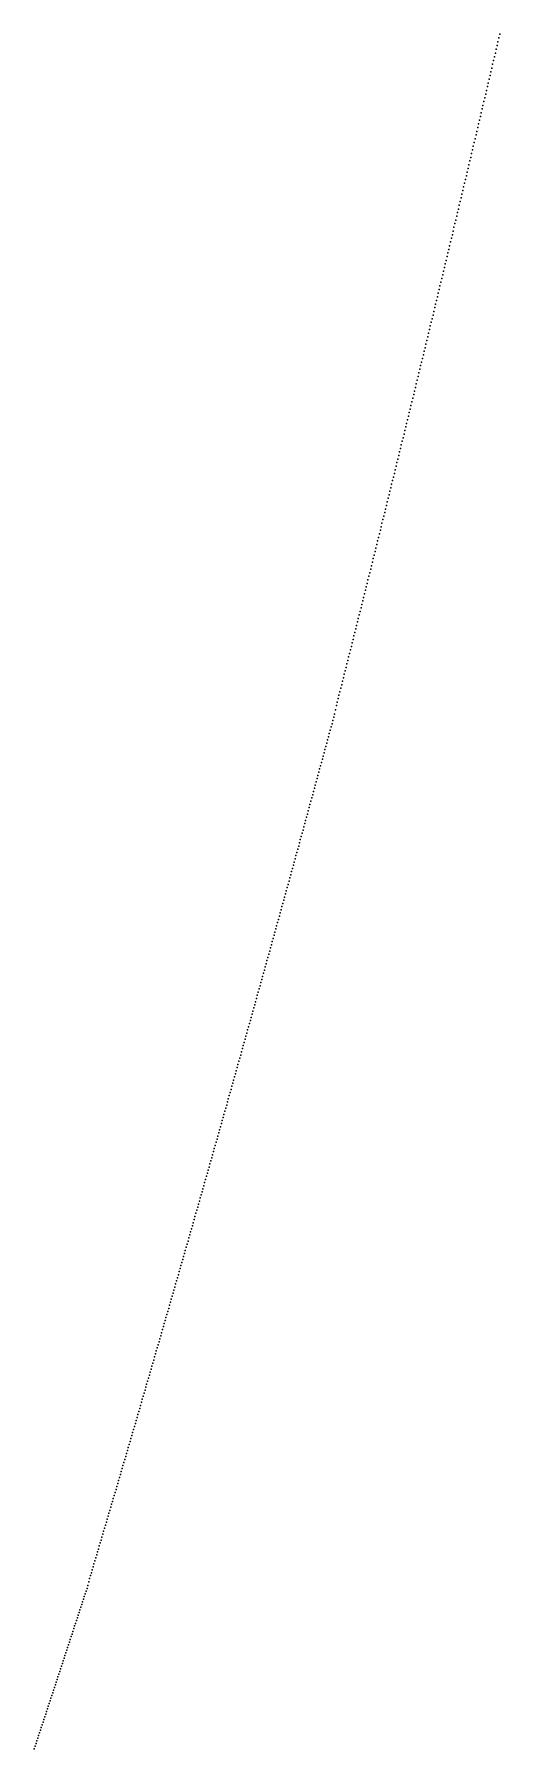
# Model space of a CAD drawing. Header units: metres. Extents: x 0 to 360, y 46 to 216.
# Drawn here: x 116.63 to 119.71, y 75.79 to 87.14 of the extents above; entities that cross this region are included whole.
import ezdxf

# ---------------------------------------------------------------- set-up
doc = ezdxf.new("R2010")
doc.units = ezdxf.units.M

msp = doc.modelspace()

# ---------------------------------------------------------------- linework, layer by layer
for p in [(119.697, 87.065), (119.702, 87.09), (119.708, 87.115), (119.714, 87.14), (119.667, 86.941), (119.673, 86.966), (119.679, 86.991), (119.685, 87.015), (119.691, 87.04), (119.638, 86.817), (119.644, 86.842), (119.65, 86.867), (119.656, 86.892), (119.662, 86.916), (119.615, 86.719), (119.621, 86.743), (119.627, 86.768), (119.633, 86.793), (119.586, 86.595), (119.592, 86.62), (119.598, 86.645), (119.603, 86.669), (119.609, 86.694), (119.563, 86.497), (119.569, 86.522), (119.574, 86.546), (119.58, 86.571), (119.534, 86.374), (119.539, 86.399), (119.545, 86.423), (119.551, 86.448), (119.557, 86.473), (119.505, 86.252), (119.51, 86.276), (119.516, 86.301), (119.522, 86.325), (119.528, 86.35), (119.481, 86.154), (119.487, 86.179), (119.493, 86.203), (119.499, 86.227), (119.452, 86.032), (119.458, 86.056), (119.464, 86.081), (119.47, 86.105), (119.475, 86.13), (119.423, 85.91), (119.429, 85.935), (119.435, 85.959), (119.441, 85.983), (119.446, 86.008), (119.4, 85.813), (119.406, 85.837), (119.411, 85.862), (119.417, 85.886), (119.371, 85.692), (119.377, 85.716), (119.382, 85.74), (119.388, 85.765), (119.394, 85.789), (119.342, 85.571), (119.347, 85.595), (119.353, 85.619), (119.359, 85.643), (119.365, 85.668), (119.318, 85.474), (119.324, 85.498), (119.33, 85.522), (119.336, 85.547), (119.289, 85.354), (119.295, 85.378), (119.301, 85.402), (119.307, 85.426), (119.313, 85.45), (119.26, 85.233), (119.266, 85.257), (119.272, 85.281), (119.278, 85.305), (119.284, 85.33), (119.231, 85.113), (119.237, 85.137), (119.243, 85.161), (119.249, 85.185), (119.254, 85.209), (119.208, 85.017), (119.214, 85.041), (119.22, 85.065), (119.225, 85.089), (119.179, 84.898), (119.185, 84.922), (119.19, 84.946), (119.196, 84.969), (119.202, 84.993), (119.15, 84.778), (119.156, 84.802), (119.161, 84.826), (119.167, 84.85), (119.173, 84.874), (119.121, 84.659), (119.126, 84.683), (119.132, 84.707), (119.138, 84.731), (119.144, 84.755), (119.097, 84.564), (119.103, 84.588), (119.109, 84.612), (119.115, 84.636), (119.068, 84.446), (119.074, 84.469), (119.08, 84.493), (119.086, 84.517), (119.092, 84.54), (119.039, 84.327), (119.045, 84.351), (119.051, 84.375), (119.057, 84.398), (119.062, 84.422), (119.01, 84.209), (119.016, 84.233), (119.022, 84.256), (119.028, 84.28), (119.033, 84.304), (118.987, 84.115), (118.993, 84.138), (118.998, 84.162), (119.004, 84.185), (118.958, 83.997), (118.964, 84.021), (118.969, 84.044), (118.975, 84.068), (118.981, 84.091), (118.929, 83.88), (118.934, 83.903), (118.94, 83.927), (118.946, 83.95), (118.952, 83.974), (118.9, 83.762), (118.905, 83.786), (118.911, 83.809), (118.917, 83.833), (118.923, 83.856), (118.87, 83.645), (118.876, 83.669), (118.882, 83.692), (118.888, 83.716), (118.894, 83.739), (118.841, 83.529), (118.847, 83.552), (118.853, 83.575), (118.859, 83.599), (118.865, 83.622), (118.812, 83.412), (118.818, 83.436), (118.824, 83.459), (118.83, 83.482), (118.836, 83.505), (118.789, 83.319), (118.795, 83.343), (118.801, 83.366), (118.806, 83.389), (118.76, 83.203), (118.766, 83.227), (118.772, 83.25), (118.777, 83.273), (118.783, 83.296), (118.731, 83.088), (118.737, 83.111), (118.742, 83.134), (118.748, 83.157), (118.754, 83.18), (118.702, 82.972), (118.708, 82.995), (118.713, 83.018), (118.719, 83.041), (118.725, 83.064), (118.673, 82.857), (118.678, 82.88), (118.684, 82.903), (118.69, 82.926), (118.696, 82.949), (118.644, 82.742), (118.649, 82.765), (118.655, 82.788), (118.661, 82.811), (118.667, 82.834), (118.614, 82.619), (118.62, 82.64), (118.626, 82.667), (118.632, 82.696), (118.638, 82.719), (118.585, 82.512), (118.591, 82.533), (118.597, 82.555), (118.603, 82.576), (118.609, 82.598), (118.556, 82.405), (118.562, 82.426), (118.568, 82.448), (118.574, 82.469), (118.58, 82.49), (118.521, 82.277), (118.527, 82.298), (118.533, 82.319), (118.539, 82.341), (118.545, 82.362), (118.55, 82.383), (118.492, 82.17), (118.498, 82.191), (118.504, 82.213), (118.51, 82.234), (118.516, 82.255), (118.463, 82.063), (118.469, 82.085), (118.475, 82.106), (118.481, 82.127), (118.486, 82.149), (118.428, 81.936), (118.434, 81.957), (118.44, 81.978), (118.446, 82), (118.452, 82.021), (118.457, 82.042), (118.399, 81.83), (118.405, 81.851), (118.411, 81.872), (118.417, 81.893), (118.422, 81.915), (118.37, 81.724), (118.376, 81.745), (118.382, 81.766), (118.388, 81.787), (118.393, 81.809), (118.335, 81.597), (118.341, 81.618), (118.347, 81.639), (118.353, 81.66), (118.358, 81.682), (118.364, 81.703), (118.306, 81.491), (118.312, 81.512), (118.318, 81.534), (118.324, 81.555), (118.329, 81.576), (118.277, 81.386), (118.283, 81.407), (118.289, 81.428), (118.294, 81.449), (118.3, 81.47), (118.242, 81.26), (118.248, 81.281), (118.254, 81.302), (118.26, 81.323), (118.265, 81.344), (118.271, 81.365), (118.213, 81.155), (118.219, 81.176), (118.225, 81.197), (118.23, 81.218), (118.236, 81.239), (118.178, 81.029), (118.184, 81.05), (118.19, 81.071), (118.196, 81.092), (118.201, 81.113), (118.207, 81.134), (118.149, 80.924), (118.155, 80.945), (118.161, 80.966), (118.166, 80.987), (118.172, 81.008), (118.12, 80.82), (118.126, 80.841), (118.132, 80.862), (118.137, 80.883), (118.143, 80.903), (118.085, 80.695), (118.091, 80.716), (118.097, 80.736), (118.102, 80.757), (118.108, 80.778), (118.114, 80.799), (118.056, 80.591), (118.062, 80.612), (118.068, 80.632), (118.073, 80.653), (118.079, 80.674), (118.021, 80.466), (118.027, 80.487), (118.033, 80.508), (118.038, 80.528), (118.044, 80.549), (118.05, 80.57), (117.992, 80.362), (117.998, 80.383), (118.004, 80.404), (118.009, 80.425), (118.015, 80.445), (117.957, 80.238), (117.963, 80.259), (117.969, 80.279), (117.974, 80.3), (117.98, 80.321), (117.986, 80.342), (117.928, 80.135), (117.934, 80.155), (117.94, 80.176), (117.945, 80.197), (117.951, 80.217), (117.893, 80.011), (117.899, 80.032), (117.905, 80.052), (117.91, 80.073), (117.916, 80.093), (117.922, 80.114), (117.864, 79.908), (117.87, 79.929), (117.876, 79.949), (117.881, 79.97), (117.887, 79.99), (117.829, 79.785), (117.835, 79.805), (117.841, 79.826), (117.846, 79.846), (117.852, 79.867), (117.858, 79.887), (117.8, 79.682), (117.806, 79.703), (117.812, 79.723), (117.817, 79.744), (117.823, 79.764), (117.765, 79.559), (117.771, 79.58), (117.777, 79.6), (117.782, 79.621), (117.788, 79.641), (117.794, 79.662), (117.736, 79.457), (117.742, 79.477), (117.748, 79.498), (117.753, 79.518), (117.759, 79.539), (117.701, 79.335), (117.707, 79.355), (117.713, 79.375), (117.718, 79.396), (117.724, 79.416), (117.73, 79.437), (117.666, 79.212), (117.672, 79.233), (117.678, 79.253), (117.684, 79.273), (117.689, 79.294), (117.695, 79.314), (117.637, 79.111), (117.643, 79.131), (117.649, 79.151), (117.654, 79.172), (117.66, 79.192), (117.602, 78.989), (117.608, 79.009), (117.614, 79.03), (117.62, 79.05), (117.625, 79.07), (117.631, 79.09), (117.573, 78.888), (117.579, 78.908), (117.585, 78.928), (117.59, 78.949), (117.596, 78.969), (117.538, 78.766), (117.544, 78.787), (117.55, 78.807), (117.556, 78.827), (117.561, 78.847), (117.567, 78.868), (117.503, 78.645), (117.509, 78.666), (117.515, 78.686), (117.521, 78.706), (117.526, 78.726), (117.532, 78.746), (117.474, 78.545), (117.48, 78.565), (117.486, 78.585), (117.492, 78.605), (117.497, 78.625), (117.439, 78.424), (117.445, 78.444), (117.451, 78.464), (117.457, 78.484), (117.462, 78.504), (117.468, 78.525), (117.41, 78.324), (117.416, 78.344), (117.422, 78.364), (117.428, 78.384), (117.433, 78.404), (117.375, 78.204), (117.381, 78.224), (117.387, 78.244), (117.393, 78.264), (117.398, 78.284), (117.404, 78.304), (117.34, 78.084), (117.346, 78.104), (117.352, 78.124), (117.358, 78.144), (117.364, 78.164), (117.369, 78.184), (117.305, 77.964), (117.311, 77.984), (117.317, 78.004), (117.323, 78.024), (117.329, 78.044), (117.334, 78.064), (117.276, 77.864), (117.282, 77.884), (117.288, 77.904), (117.294, 77.924), (117.3, 77.944), (117.241, 77.745), (117.247, 77.765), (117.253, 77.785), (117.259, 77.805), (117.265, 77.825), (117.27, 77.845), (117.206, 77.626), (117.212, 77.646), (117.218, 77.666), (117.224, 77.686), (117.23, 77.706), (117.236, 77.725), (117.177, 77.527), (117.183, 77.547), (117.189, 77.567), (117.195, 77.587), (117.201, 77.606), (117.142, 77.409), (117.148, 77.428), (117.154, 77.448), (117.16, 77.468), (117.166, 77.488), (117.172, 77.507), (117.108, 77.29), (117.113, 77.31), (117.119, 77.33), (117.125, 77.35), (117.131, 77.369), (117.137, 77.389), (117.073, 77.172), (117.078, 77.192), (117.084, 77.212), (117.09, 77.231), (117.096, 77.251), (117.102, 77.271), (117.044, 77.074), (117.049, 77.094), (117.055, 77.113), (117.061, 77.133), (117.067, 77.153), (117.009, 76.956), (117.014, 76.976), (117.02, 76.996), (117.026, 77.015), (117.032, 77.035), (117.038, 77.054), (116.974, 76.835), (116.98, 76.852), (116.985, 76.871), (116.991, 76.896), (116.997, 76.917), (117.003, 76.937), (116.939, 76.728), (116.945, 76.746), (116.95, 76.763), (116.956, 76.781), (116.962, 76.799), (116.968, 76.817), (116.898, 76.604), (116.904, 76.621), (116.91, 76.639), (116.916, 76.657), (116.921, 76.675), (116.927, 76.692), (116.933, 76.71), (116.863, 76.497), (116.869, 76.515), (116.875, 76.533), (116.881, 76.55), (116.886, 76.568), (116.892, 76.586), (116.828, 76.391), (116.834, 76.409), (116.84, 76.426), (116.846, 76.444), (116.851, 76.462), (116.857, 76.479), (116.787, 76.267), (116.793, 76.285), (116.799, 76.302), (116.805, 76.32), (116.811, 76.338), (116.817, 76.355), (116.822, 76.373), (116.753, 76.161), (116.758, 76.179), (116.764, 76.196), (116.77, 76.214), (116.776, 76.232), (116.782, 76.249), (116.712, 76.038), (116.718, 76.055), (116.723, 76.073), (116.729, 76.09), (116.735, 76.108), (116.741, 76.126), (116.747, 76.143), (116.677, 75.932), (116.683, 75.949), (116.689, 75.967), (116.694, 75.985), (116.7, 76.002), (116.706, 76.02), (116.636, 75.809), (116.642, 75.826), (116.648, 75.844), (116.654, 75.861), (116.659, 75.879), (116.665, 75.897), (116.671, 75.914), (116.63, 75.791)]:
    msp.add_point(p)

doc.saveas('drawing.dxf')
